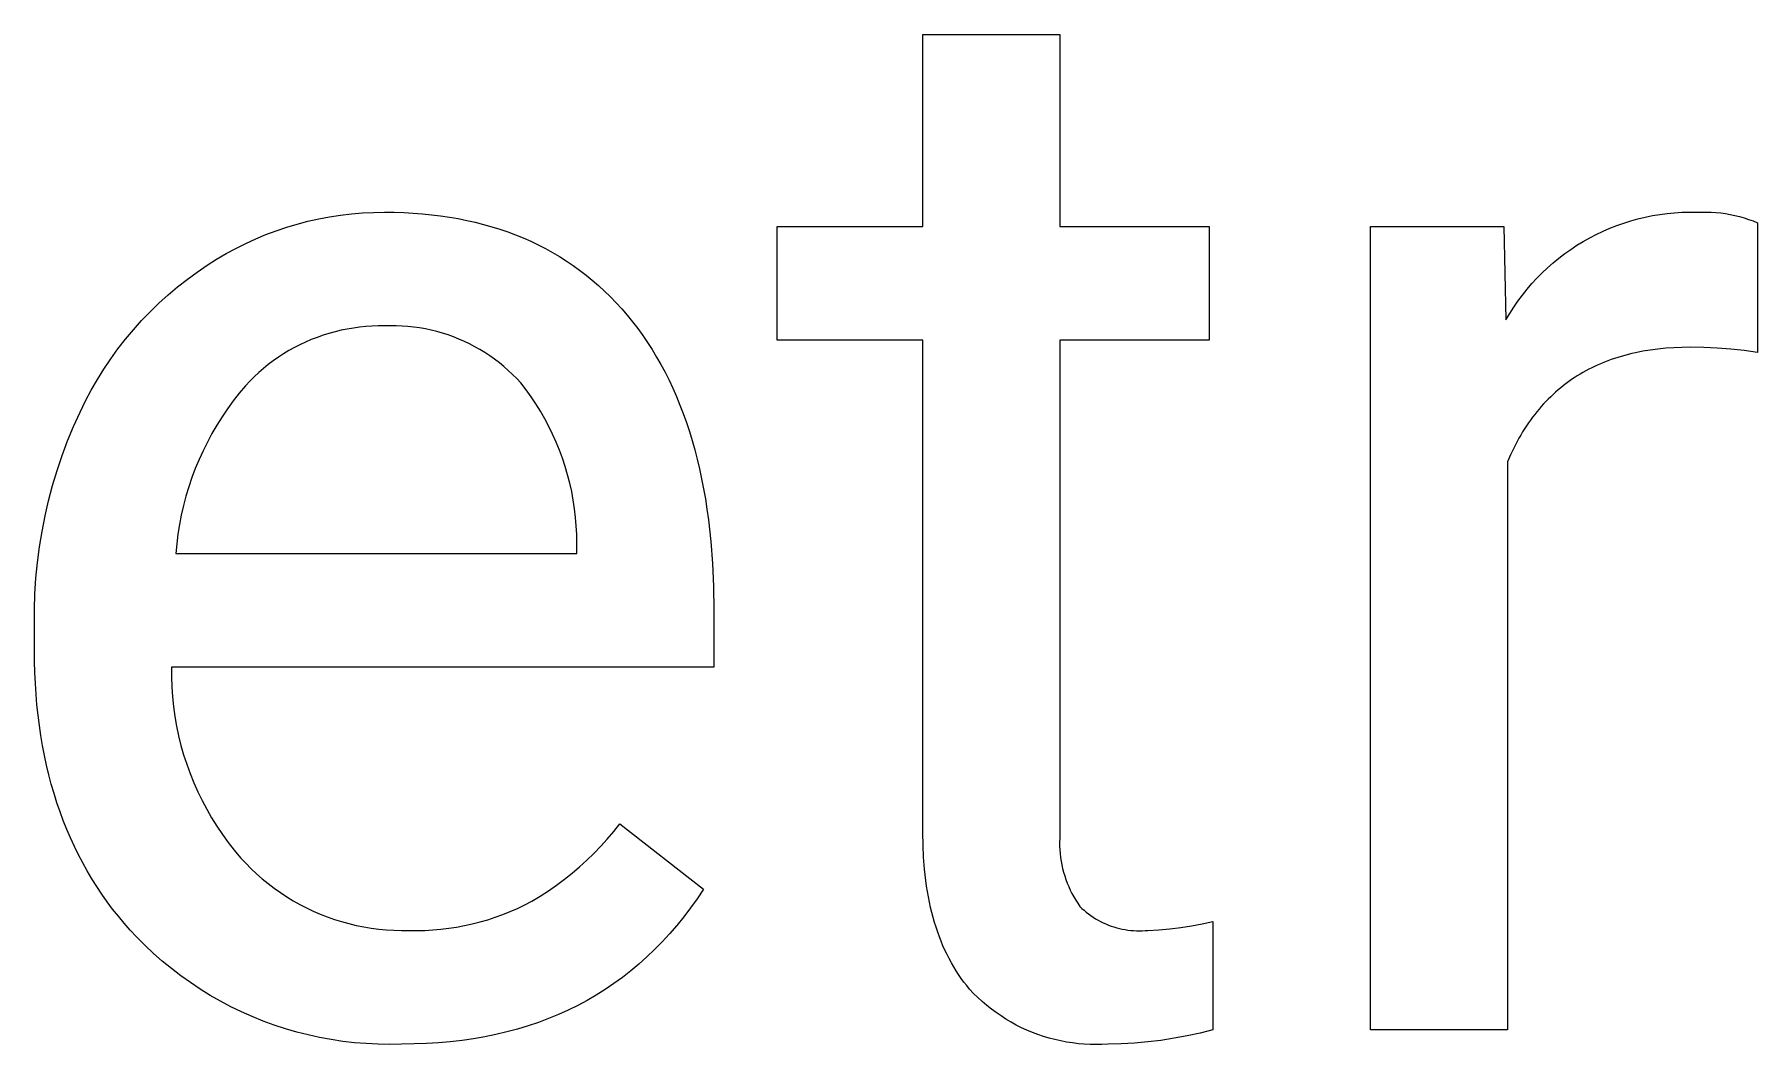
# Model space of a CAD drawing. Header units: millimetres. Extents: x -2163 to 4354, y -841 to 3711.
# Drawn here: x 4071.6 to 4146.1, y -265 to -221.4 of the extents above; entities that cross this region are included whole.
import ezdxf

# ---------------------------------------------------------------- set-up
doc = ezdxf.new("R2010")
doc.units = ezdxf.units.MM
doc.header["$MEASUREMENT"] = 0
doc.layers.add('Domyślny', color=7, linetype='Continuous', true_color=0x000000)

msp = doc.modelspace()

# ---------------------------------------------------------------- linework, layer by layer
at = {"layer": 'Domyślny'}
for p, q in [((4110.019, -229.648), (4110.019, -221.351)), ((4110.019, -221.351), (4115.934, -221.351)), ((4115.934, -221.351), (4115.934, -229.648)), ((4084.392, -229.232), (4084.863, -229.16)), ((4084.863, -229.16), (4085.337, -229.104)), ((4085.337, -229.104), (4085.811, -229.064)), ((4085.811, -229.064), (4086.288, -229.041)), ((4086.288, -229.041), (4086.764, -229.034)), ((4086.764, -229.034), (4087.183, -229.038)), ((4087.183, -229.038), (4087.596, -229.051)), ((4087.596, -229.051), (4088.003, -229.073)), ((4088.003, -229.073), (4088.404, -229.103)), ((4088.404, -229.103), (4088.799, -229.143)), ((4088.799, -229.143), (4089.188, -229.19)), ((4089.188, -229.19), (4089.572, -229.247)), ((4141.214, -229.247), (4141.528, -229.183)), ((4141.528, -229.183), (4141.845, -229.13)), ((4141.845, -229.13), (4142.163, -229.089)), ((4142.163, -229.089), (4142.482, -229.058)), ((4142.482, -229.058), (4142.802, -229.039)), ((4142.802, -229.039), (4143.122, -229.031)), ((4143.122, -229.031), (4143.443, -229.034)), ((4143.443, -229.034), (4143.649, -229.026)), ((4143.649, -229.026), (4143.856, -229.026)), ((4143.856, -229.026), (4144.062, -229.033)), ((4144.062, -229.033), (4144.268, -229.047)), ((4144.268, -229.047), (4144.474, -229.068)), ((4144.474, -229.068), (4144.678, -229.096)), ((4144.678, -229.096), (4144.881, -229.132)), ((4144.881, -229.132), (4145.083, -229.174)), ((4145.083, -229.174), (4145.284, -229.224)), ((4081.644, -230.004), (4082.09, -229.836)), ((4082.09, -229.836), (4082.541, -229.683)), ((4082.541, -229.683), (4082.998, -229.547)), ((4082.998, -229.547), (4083.459, -229.426)), ((4083.459, -229.426), (4083.924, -229.321)), ((4083.924, -229.321), (4084.392, -229.232)), ((4089.572, -229.247), (4089.949, -229.312)), ((4089.949, -229.312), (4090.321, -229.386)), ((4090.321, -229.386), (4090.687, -229.469)), ((4090.687, -229.469), (4091.047, -229.56)), ((4091.047, -229.56), (4091.401, -229.66)), ((4091.401, -229.66), (4091.749, -229.769)), ((4091.749, -229.769), (4092.091, -229.886)), ((4092.091, -229.886), (4092.428, -230.012)), ((4103.724, -234.565), (4103.724, -229.648)), ((4103.724, -229.648), (4110.019, -229.648)), ((4115.934, -229.648), (4122.388, -229.648)), ((4122.388, -229.648), (4122.388, -234.565)), ((4129.35, -264.374), (4129.35, -229.648)), ((4129.35, -229.648), (4135.103, -229.648)), ((4135.103, -229.648), (4135.199, -233.682)), ((4139.102, -229.992), (4139.392, -229.854)), ((4139.392, -229.854), (4139.686, -229.726)), ((4139.686, -229.726), (4139.985, -229.609)), ((4139.985, -229.609), (4140.287, -229.503)), ((4140.287, -229.503), (4140.593, -229.407)), ((4140.593, -229.407), (4140.902, -229.321)), ((4140.902, -229.321), (4141.214, -229.247)), ((4145.284, -229.224), (4145.482, -229.28)), ((4145.482, -229.28), (4145.679, -229.343)), ((4145.679, -229.343), (4145.873, -229.413)), ((4145.873, -229.413), (4146.065, -229.49)), ((4146.065, -229.49), (4146.065, -235.098)), ((4079.925, -230.826), (4080.344, -230.598)), ((4080.344, -230.598), (4080.77, -230.385)), ((4080.77, -230.385), (4081.204, -230.187)), ((4081.204, -230.187), (4081.644, -230.004)), ((4092.428, -230.012), (4092.758, -230.147)), ((4092.758, -230.147), (4093.083, -230.291)), ((4093.083, -230.291), (4093.402, -230.443)), ((4093.402, -230.443), (4093.715, -230.604)), ((4093.715, -230.604), (4094.022, -230.774)), ((4137.736, -230.826), (4137.997, -230.64)), ((4137.997, -230.64), (4138.265, -230.464)), ((4138.265, -230.464), (4138.539, -230.297)), ((4138.539, -230.297), (4138.818, -230.139)), ((4138.818, -230.139), (4139.102, -229.992)), ((4078.673, -231.623), (4079.113, -231.324)), ((4079.113, -231.324), (4079.515, -231.068)), ((4079.515, -231.068), (4079.925, -230.826)), ((4094.022, -230.774), (4094.323, -230.952)), ((4094.323, -230.952), (4094.618, -231.139)), ((4094.618, -231.139), (4094.908, -231.335)), ((4094.908, -231.335), (4095.191, -231.539)), ((4136.76, -231.657), (4136.993, -231.436)), ((4136.993, -231.436), (4137.233, -231.224)), ((4137.233, -231.224), (4137.481, -231.021)), ((4137.481, -231.021), (4137.736, -230.826)), ((4077.827, -232.266), (4078.244, -231.937)), ((4078.244, -231.937), (4078.673, -231.623)), ((4095.191, -231.539), (4095.469, -231.752)), ((4095.469, -231.752), (4095.741, -231.974)), ((4095.741, -231.974), (4096.007, -232.204)), ((4136.109, -232.364), (4136.317, -232.121)), ((4136.317, -232.121), (4136.535, -231.885)), ((4136.535, -231.885), (4136.76, -231.657)), ((4077.026, -232.965), (4077.42, -232.609)), ((4077.42, -232.609), (4077.827, -232.266)), ((4096.007, -232.204), (4096.267, -232.444)), ((4096.267, -232.444), (4096.521, -232.692)), ((4096.521, -232.692), (4096.77, -232.948)), ((4135.535, -233.136), (4135.717, -232.872)), ((4135.717, -232.872), (4135.908, -232.615)), ((4135.908, -232.615), (4136.109, -232.364)), ((4076.277, -233.718), (4076.645, -233.335)), ((4076.645, -233.335), (4077.026, -232.965)), ((4096.77, -232.948), (4097.012, -233.213)), ((4097.012, -233.213), (4097.249, -233.487)), ((4097.249, -233.487), (4097.479, -233.77)), ((4135.199, -233.682), (4135.362, -233.406)), ((4135.362, -233.406), (4135.535, -233.136)), ((4075.581, -234.522), (4075.922, -234.114)), ((4075.922, -234.114), (4076.277, -233.718)), ((4084.111, -234.354), (4083.857, -234.444)), ((4084.368, -234.273), (4084.111, -234.354)), ((4084.628, -234.201), (4084.368, -234.273)), ((4084.89, -234.138), (4084.628, -234.201)), ((4085.154, -234.084), (4084.89, -234.138)), ((4085.42, -234.039), (4085.154, -234.084)), ((4085.688, -234.003), (4085.42, -234.039)), ((4085.956, -233.976), (4085.688, -234.003)), ((4086.225, -233.959), (4085.956, -233.976)), ((4086.494, -233.95), (4086.225, -233.959)), ((4086.764, -233.951), (4086.494, -233.95)), ((4087.017, -233.943), (4086.764, -233.951)), ((4087.271, -233.945), (4087.017, -233.943)), ((4087.524, -233.954), (4087.271, -233.945)), ((4087.777, -233.973), (4087.524, -233.954)), ((4088.029, -234), (4087.777, -233.973)), ((4088.28, -234.035), (4088.029, -234)), ((4088.529, -234.079), (4088.28, -234.035)), ((4088.777, -234.132), (4088.529, -234.079)), ((4089.023, -234.193), (4088.777, -234.132)), ((4089.267, -234.262), (4089.023, -234.193)), ((4089.508, -234.34), (4089.267, -234.262)), ((4089.747, -234.425), (4089.508, -234.34)), ((4097.479, -233.77), (4097.701, -234.059)), ((4097.701, -234.059), (4097.917, -234.356)), ((4097.917, -234.356), (4098.125, -234.661)), ((4074.942, -235.371), (4075.254, -234.941)), ((4075.254, -234.941), (4075.581, -234.522)), ((4082.407, -235.157), (4082.181, -235.304)), ((4082.638, -235.018), (4082.407, -235.157)), ((4082.874, -234.887), (4082.638, -235.018)), ((4083.114, -234.763), (4082.874, -234.887)), ((4083.358, -234.648), (4083.114, -234.763)), ((4083.605, -234.542), (4083.358, -234.648)), ((4083.857, -234.444), (4083.605, -234.542)), ((4089.982, -234.519), (4089.747, -234.425)), ((4090.215, -234.621), (4089.982, -234.519)), ((4090.443, -234.73), (4090.215, -234.621)), ((4090.668, -234.847), (4090.443, -234.73)), ((4090.889, -234.972), (4090.668, -234.847)), ((4091.105, -235.104), (4090.889, -234.972)), ((4091.316, -235.244), (4091.105, -235.104)), ((4098.125, -234.661), (4098.325, -234.973)), ((4098.325, -234.973), (4098.519, -235.292)), ((4110.019, -234.565), (4103.724, -234.565)), ((4110.019, -255.851), (4110.019, -234.565)), ((4122.388, -234.565), (4115.934, -234.565)), ((4115.934, -234.565), (4115.934, -255.933)), ((4140.635, -235.145), (4140.481, -235.182)), ((4140.79, -235.11), (4140.635, -235.145)), ((4141.106, -235.047), (4140.79, -235.11)), ((4141.429, -234.994), (4141.106, -235.047)), ((4141.76, -234.95), (4141.429, -234.994)), ((4142.098, -234.916), (4141.76, -234.95)), ((4142.443, -234.892), (4142.098, -234.916)), ((4142.795, -234.878), (4142.443, -234.892)), ((4143.155, -234.873), (4142.795, -234.878)), ((4143.739, -234.879), (4143.155, -234.873)), ((4144.323, -234.905), (4143.739, -234.879)), ((4144.906, -234.95), (4144.323, -234.905)), ((4145.487, -235.015), (4144.906, -234.95)), ((4146.065, -235.098), (4145.487, -235.015)), ((4074.363, -236.263), (4074.645, -235.812)), ((4074.645, -235.812), (4074.942, -235.371)), ((4081.535, -235.791), (4081.331, -235.967)), ((4081.745, -235.621), (4081.535, -235.791)), ((4081.961, -235.459), (4081.745, -235.621)), ((4082.181, -235.304), (4081.961, -235.459)), ((4091.523, -235.39), (4091.316, -235.244)), ((4091.725, -235.544), (4091.523, -235.39)), ((4091.921, -235.704), (4091.725, -235.544)), ((4092.112, -235.871), (4091.921, -235.704)), ((4092.297, -236.044), (4092.112, -235.871)), ((4098.519, -235.292), (4098.705, -235.62)), ((4098.705, -235.62), (4098.884, -235.954)), ((4138.652, -235.89), (4138.524, -235.962)), ((4138.782, -235.821), (4138.652, -235.89)), ((4138.914, -235.755), (4138.782, -235.821)), ((4139.047, -235.691), (4138.914, -235.755)), ((4139.182, -235.629), (4139.047, -235.691)), ((4139.319, -235.57), (4139.182, -235.629)), ((4139.458, -235.513), (4139.319, -235.57)), ((4139.599, -235.458), (4139.458, -235.513)), ((4139.741, -235.406), (4139.599, -235.458)), ((4139.886, -235.357), (4139.741, -235.406)), ((4140.032, -235.309), (4139.886, -235.357)), ((4140.18, -235.265), (4140.032, -235.309)), ((4140.329, -235.222), (4140.18, -235.265)), ((4140.481, -235.182), (4140.329, -235.222)), ((4074.098, -236.723), (4074.363, -236.263)), ((4080.757, -236.537), (4080.488, -236.859)), ((4080.942, -236.34), (4080.757, -236.537)), ((4081.134, -236.15), (4080.942, -236.34)), ((4081.331, -235.967), (4081.134, -236.15)), ((4092.476, -236.224), (4092.297, -236.044)), ((4092.649, -236.409), (4092.476, -236.224)), ((4092.877, -236.706), (4092.649, -236.409)), ((4098.884, -235.954), (4099.056, -236.296)), ((4099.056, -236.296), (4099.22, -236.646)), ((4099.22, -236.646), (4099.377, -237.003)), ((4137.567, -236.62), (4137.455, -236.713)), ((4137.68, -236.529), (4137.567, -236.62)), ((4137.795, -236.441), (4137.68, -236.529)), ((4137.912, -236.355), (4137.795, -236.441)), ((4138.031, -236.271), (4137.912, -236.355)), ((4138.152, -236.19), (4138.031, -236.271)), ((4138.274, -236.112), (4138.152, -236.19)), ((4138.398, -236.035), (4138.274, -236.112)), ((4138.524, -235.962), (4138.398, -236.035)), ((4073.615, -237.67), (4073.848, -237.192)), ((4073.848, -237.192), (4074.098, -236.723)), ((4080.23, -237.191), (4079.983, -237.53)), ((4080.488, -236.859), (4080.23, -237.191)), ((4093.095, -237.01), (4092.877, -236.706)), ((4093.303, -237.321), (4093.095, -237.01)), ((4093.501, -237.639), (4093.303, -237.321)), ((4099.377, -237.003), (4099.526, -237.367)), ((4099.526, -237.367), (4099.669, -237.74)), ((4136.825, -237.323), (4136.726, -237.433)), ((4136.925, -237.215), (4136.825, -237.323)), ((4137.028, -237.11), (4136.925, -237.215)), ((4137.132, -237.007), (4137.028, -237.11)), ((4137.238, -236.906), (4137.132, -237.007)), ((4137.346, -236.808), (4137.238, -236.906)), ((4137.455, -236.713), (4137.346, -236.808)), ((4073.337, -238.289), (4073.615, -237.67)), ((4079.748, -237.878), (4079.525, -238.234)), ((4079.983, -237.53), (4079.748, -237.878)), ((4093.687, -237.964), (4093.501, -237.639)), ((4093.863, -238.294), (4093.687, -237.964)), ((4099.669, -237.74), (4099.804, -238.119)), ((4099.804, -238.119), (4099.932, -238.506)), ((4136.26, -238.019), (4136.172, -238.144)), ((4136.349, -237.897), (4136.26, -238.019)), ((4136.441, -237.777), (4136.349, -237.897)), ((4136.534, -237.66), (4136.441, -237.777)), ((4136.629, -237.545), (4136.534, -237.66)), ((4136.726, -237.433), (4136.629, -237.545)), ((4073.079, -238.917), (4073.337, -238.289)), ((4079.313, -238.597), (4079.114, -238.967)), ((4079.525, -238.234), (4079.313, -238.597)), ((4094.027, -238.631), (4093.863, -238.294)), ((4094.18, -238.972), (4094.027, -238.631)), ((4099.932, -238.506), (4100.052, -238.901)), ((4135.761, -238.803), (4135.684, -238.942)), ((4135.839, -238.667), (4135.761, -238.803)), ((4135.92, -238.532), (4135.839, -238.667)), ((4136.002, -238.4), (4135.92, -238.532)), ((4136.086, -238.271), (4136.002, -238.4)), ((4136.172, -238.144), (4136.086, -238.271)), ((4072.626, -240.196), (4072.842, -239.553)), ((4072.842, -239.553), (4073.079, -238.917)), ((4078.928, -239.343), (4078.754, -239.726)), ((4079.114, -238.967), (4078.928, -239.343)), ((4094.321, -239.319), (4094.18, -238.972)), ((4094.451, -239.67), (4094.321, -239.319)), ((4100.052, -238.901), (4100.165, -239.303)), ((4100.165, -239.303), (4100.271, -239.712)), ((4135.395, -239.523), (4135.261, -239.828)), ((4135.536, -239.228), (4135.395, -239.523)), ((4135.684, -238.942), (4135.536, -239.228)), ((4072.431, -240.846), (4072.626, -240.196)), ((4078.593, -240.114), (4078.445, -240.507)), ((4078.754, -239.726), (4078.593, -240.114)), ((4094.569, -240.025), (4094.451, -239.67)), ((4094.674, -240.384), (4094.569, -240.025)), ((4100.271, -239.712), (4100.37, -240.129)), ((4100.37, -240.129), (4100.461, -240.554)), ((4135.261, -239.828), (4135.261, -264.374)), ((4072.257, -241.502), (4072.431, -240.846)), ((4078.311, -240.905), (4078.19, -241.307)), ((4078.445, -240.507), (4078.311, -240.905)), ((4094.768, -240.747), (4094.674, -240.384)), ((4094.849, -241.112), (4094.768, -240.747)), ((4100.461, -240.554), (4100.545, -240.986)), ((4100.545, -240.986), (4100.622, -241.426)), ((4072.105, -242.163), (4072.257, -241.502)), ((4078.082, -241.713), (4077.988, -242.122)), ((4078.19, -241.307), (4078.082, -241.713)), ((4094.918, -241.48), (4094.849, -241.112)), ((4094.975, -241.85), (4094.918, -241.48)), ((4095.019, -242.222), (4094.975, -241.85)), ((4100.622, -241.426), (4100.691, -241.873)), ((4071.974, -242.829), (4072.105, -242.163)), ((4077.908, -242.535), (4077.842, -242.95)), ((4077.988, -242.122), (4077.908, -242.535)), ((4095.05, -242.595), (4095.019, -242.222)), ((4095.069, -242.969), (4095.05, -242.595)), ((4100.691, -241.873), (4100.753, -242.327)), ((4100.753, -242.327), (4100.855, -243.259)), ((4071.865, -243.499), (4071.974, -242.829)), ((4077.842, -242.95), (4077.79, -243.366)), ((4095.076, -243.343), (4095.069, -242.969)), ((4095.076, -243.785), (4095.076, -243.343)), ((4100.855, -243.259), (4100.928, -244.22)), ((4071.777, -244.172), (4071.865, -243.499)), ((4077.79, -243.366), (4077.751, -243.785)), ((4077.751, -243.785), (4095.076, -243.785)), ((4071.712, -244.847), (4071.777, -244.172)), ((4100.928, -244.22), (4100.972, -245.212)), ((4071.648, -246.203), (4071.669, -245.525)), ((4071.669, -245.525), (4071.712, -244.847)), ((4100.972, -245.212), (4100.987, -246.233)), ((4071.648, -246.882), (4071.648, -246.203)), ((4100.987, -246.233), (4100.987, -248.702)), ((4071.648, -247.972), (4071.648, -246.882)), ((4071.653, -248.453), (4071.648, -247.972)), ((4071.666, -248.929), (4071.653, -248.453)), ((4071.687, -249.398), (4071.666, -248.929)), ((4100.987, -248.702), (4077.559, -248.702)), ((4077.559, -248.702), (4077.559, -249.128)), ((4077.559, -249.128), (4077.574, -249.554)), ((4071.717, -249.862), (4071.687, -249.398)), ((4071.756, -250.319), (4071.717, -249.862)), ((4077.574, -249.554), (4077.604, -249.98)), ((4077.604, -249.98), (4077.648, -250.404)), ((4071.803, -250.77), (4071.756, -250.319)), ((4071.859, -251.215), (4071.803, -250.77)), ((4077.648, -250.404), (4077.707, -250.827)), ((4071.924, -251.654), (4071.859, -251.215)), ((4077.707, -250.827), (4077.781, -251.247)), ((4077.781, -251.247), (4077.87, -251.664)), ((4071.997, -252.087), (4071.924, -251.654)), ((4072.079, -252.513), (4071.997, -252.087)), ((4077.87, -251.664), (4077.973, -252.078)), ((4077.973, -252.078), (4078.09, -252.488)), ((4072.17, -252.934), (4072.079, -252.513)), ((4072.269, -253.348), (4072.17, -252.934)), ((4078.09, -252.488), (4078.222, -252.894)), ((4078.222, -252.894), (4078.367, -253.295)), ((4072.376, -253.757), (4072.269, -253.348)), ((4072.493, -254.159), (4072.376, -253.757)), ((4078.367, -253.295), (4078.527, -253.69)), ((4078.527, -253.69), (4078.7, -254.08)), ((4072.617, -254.555), (4072.493, -254.159)), ((4078.7, -254.08), (4078.887, -254.463)), ((4078.887, -254.463), (4079.087, -254.84)), ((4072.751, -254.946), (4072.617, -254.555)), ((4072.893, -255.33), (4072.751, -254.946)), ((4079.087, -254.84), (4079.3, -255.21)), ((4079.3, -255.21), (4079.526, -255.572)), ((4073.044, -255.707), (4072.893, -255.33)), ((4073.203, -256.079), (4073.044, -255.707)), ((4079.526, -255.572), (4079.764, -255.925)), ((4079.764, -255.925), (4080.014, -256.271)), ((4096.389, -256.126), (4096.664, -255.804)), ((4096.664, -255.804), (4096.929, -255.472)), ((4096.929, -255.472), (4100.54, -258.291)), ((4110.026, -256.391), (4110.019, -255.851)), ((4115.934, -255.933), (4115.925, -256.097)), ((4073.371, -256.445), (4073.203, -256.079)), ((4073.548, -256.805), (4073.371, -256.445)), ((4080.014, -256.271), (4080.277, -256.607)), ((4080.277, -256.607), (4080.551, -256.934)), ((4095.808, -256.745), (4096.104, -256.44)), ((4096.104, -256.44), (4096.389, -256.126)), ((4110.05, -256.915), (4110.026, -256.391)), ((4115.925, -256.097), (4115.921, -256.261)), ((4115.921, -256.261), (4115.923, -256.426)), ((4115.923, -256.426), (4115.931, -256.59)), ((4115.931, -256.59), (4115.944, -256.753)), ((4073.733, -257.158), (4073.548, -256.805)), ((4073.927, -257.505), (4073.733, -257.158)), ((4080.551, -256.934), (4080.773, -257.174)), ((4080.773, -257.174), (4081.003, -257.406)), ((4081.003, -257.406), (4081.241, -257.63)), ((4094.866, -257.6), (4095.189, -257.325)), ((4095.189, -257.325), (4095.503, -257.04)), ((4095.503, -257.04), (4095.808, -256.745)), ((4110.089, -257.423), (4110.05, -256.915)), ((4110.115, -257.671), (4110.089, -257.423)), ((4115.944, -256.753), (4115.963, -256.917)), ((4115.963, -256.917), (4115.988, -257.079)), ((4115.988, -257.079), (4116.018, -257.241)), ((4116.018, -257.241), (4116.054, -257.401)), ((4116.054, -257.401), (4116.095, -257.56)), ((4074.129, -257.847), (4073.927, -257.505)), ((4074.34, -258.182), (4074.129, -257.847)), ((4074.56, -258.511), (4074.34, -258.182)), ((4081.241, -257.63), (4081.487, -257.846)), ((4081.487, -257.846), (4081.74, -258.053)), ((4081.74, -258.053), (4082, -258.251)), ((4093.845, -258.36), (4094.193, -258.118)), ((4094.193, -258.118), (4094.534, -257.864)), ((4094.534, -257.864), (4094.866, -257.6)), ((4110.145, -257.916), (4110.115, -257.671)), ((4110.178, -258.156), (4110.145, -257.916)), ((4110.215, -258.393), (4110.178, -258.156)), ((4116.095, -257.56), (4116.141, -257.718)), ((4116.141, -257.718), (4116.194, -257.874)), ((4116.194, -257.874), (4116.251, -258.027)), ((4116.251, -258.027), (4116.314, -258.179)), ((4116.314, -258.179), (4116.382, -258.329)), ((4074.788, -258.834), (4074.56, -258.511)), ((4075.025, -259.151), (4074.788, -258.834)), ((4082, -258.251), (4082.267, -258.44)), ((4082.267, -258.44), (4082.54, -258.619)), ((4082.54, -258.619), (4082.819, -258.789)), ((4082.819, -258.789), (4083.104, -258.949)), ((4083.104, -258.949), (4083.394, -259.099)), ((4092.51, -259.121), (4092.821, -258.971)), ((4092.821, -258.971), (4093.126, -258.811)), ((4093.126, -258.811), (4093.489, -258.592)), ((4093.489, -258.592), (4093.845, -258.36)), ((4100.264, -258.703), (4099.98, -259.102)), ((4100.54, -258.291), (4100.264, -258.703)), ((4110.257, -258.626), (4110.215, -258.393)), ((4110.302, -258.854), (4110.257, -258.626)), ((4110.351, -259.079), (4110.302, -258.854)), ((4116.382, -258.329), (4116.455, -258.476)), ((4116.455, -258.476), (4116.533, -258.621)), ((4116.533, -258.621), (4116.616, -258.763)), ((4116.616, -258.763), (4116.704, -258.901)), ((4116.704, -258.901), (4116.796, -259.037)), ((4075.271, -259.462), (4075.025, -259.151)), ((4075.525, -259.767), (4075.271, -259.462)), ((4083.394, -259.099), (4083.69, -259.239)), ((4083.69, -259.239), (4083.99, -259.368)), ((4083.99, -259.368), (4084.294, -259.487)), ((4084.294, -259.487), (4084.603, -259.596)), ((4084.603, -259.596), (4084.915, -259.694)), ((4084.915, -259.694), (4085.23, -259.78)), ((4090.557, -259.795), (4090.891, -259.71)), ((4090.891, -259.71), (4091.223, -259.613)), ((4091.223, -259.613), (4091.55, -259.506)), ((4091.55, -259.506), (4091.874, -259.388)), ((4091.874, -259.388), (4092.194, -259.26)), ((4092.194, -259.26), (4092.51, -259.121)), ((4099.687, -259.488), (4099.386, -259.86)), ((4099.98, -259.102), (4099.687, -259.488)), ((4110.404, -259.3), (4110.351, -259.079)), ((4110.461, -259.517), (4110.404, -259.3)), ((4110.522, -259.73), (4110.461, -259.517)), ((4116.796, -259.037), (4116.886, -259.123)), ((4116.886, -259.123), (4116.978, -259.205)), ((4116.978, -259.205), (4117.073, -259.285)), ((4117.073, -259.285), (4117.171, -259.361)), ((4117.171, -259.361), (4117.271, -259.434)), ((4117.271, -259.434), (4117.374, -259.503)), ((4117.374, -259.503), (4117.479, -259.569)), ((4117.479, -259.569), (4117.586, -259.631)), ((4117.586, -259.631), (4117.695, -259.689)), ((4117.695, -259.689), (4117.807, -259.744)), ((4122.084, -259.794), (4122.546, -259.693)), ((4122.546, -259.693), (4122.546, -264.365)), ((4075.787, -260.065), (4075.525, -259.767)), ((4076.059, -260.358), (4075.787, -260.065)), ((4076.417, -260.719), (4076.059, -260.358)), ((4085.23, -259.78), (4085.548, -259.856)), ((4085.548, -259.856), (4085.868, -259.921)), ((4085.868, -259.921), (4086.191, -259.974)), ((4086.191, -259.974), (4086.515, -260.016)), ((4086.515, -260.016), (4086.841, -260.047)), ((4086.841, -260.047), (4087.167, -260.067)), ((4087.167, -260.067), (4087.494, -260.075)), ((4087.494, -260.075), (4087.82, -260.072)), ((4087.82, -260.072), (4088.165, -260.077)), ((4088.165, -260.077), (4088.51, -260.071)), ((4088.51, -260.071), (4088.854, -260.053)), ((4088.854, -260.053), (4089.198, -260.024)), ((4089.198, -260.024), (4089.541, -259.984)), ((4089.541, -259.984), (4089.881, -259.932)), ((4089.881, -259.932), (4090.221, -259.869)), ((4090.221, -259.869), (4090.557, -259.795)), ((4099.076, -260.22), (4098.758, -260.567)), ((4099.386, -259.86), (4099.076, -260.22)), ((4110.587, -259.94), (4110.522, -259.73)), ((4110.656, -260.145), (4110.587, -259.94)), ((4110.729, -260.346), (4110.656, -260.145)), ((4110.805, -260.544), (4110.729, -260.346)), ((4117.807, -259.744), (4117.92, -259.795)), ((4117.92, -259.795), (4118.034, -259.842)), ((4118.034, -259.842), (4118.15, -259.885)), ((4118.15, -259.885), (4118.268, -259.924)), ((4118.268, -259.924), (4118.387, -259.96)), ((4118.387, -259.96), (4118.507, -259.991)), ((4118.507, -259.991), (4118.628, -260.017)), ((4118.628, -260.017), (4118.749, -260.04)), ((4118.749, -260.04), (4118.872, -260.059)), ((4118.872, -260.059), (4118.995, -260.073)), ((4118.995, -260.073), (4119.118, -260.084)), ((4119.118, -260.084), (4119.242, -260.09)), ((4119.242, -260.09), (4119.366, -260.092)), ((4119.366, -260.092), (4119.49, -260.089)), ((4119.49, -260.089), (4119.614, -260.083)), ((4119.614, -260.083), (4119.737, -260.072)), ((4119.737, -260.072), (4120.21, -260.047)), ((4120.21, -260.047), (4120.681, -260.007)), ((4120.681, -260.007), (4121.151, -259.951)), ((4121.151, -259.951), (4121.619, -259.88)), ((4121.619, -259.88), (4122.084, -259.794)), ((4076.788, -261.067), (4076.417, -260.719)), ((4077.169, -261.404), (4076.788, -261.067)), ((4098.431, -260.901), (4098.096, -261.221)), ((4098.758, -260.567), (4098.431, -260.901)), ((4110.886, -260.738), (4110.805, -260.544)), ((4110.971, -260.927), (4110.886, -260.738)), ((4111.059, -261.113), (4110.971, -260.927)), ((4111.152, -261.295), (4111.059, -261.113)), ((4077.563, -261.727), (4077.169, -261.404)), ((4077.966, -262.036), (4077.563, -261.727)), ((4097.4, -261.823), (4097.039, -262.104)), ((4097.752, -261.528), (4097.4, -261.823)), ((4098.096, -261.221), (4097.752, -261.528)), ((4111.248, -261.473), (4111.152, -261.295)), ((4111.348, -261.647), (4111.248, -261.473)), ((4111.453, -261.817), (4111.348, -261.647)), ((4111.561, -261.984), (4111.453, -261.817)), ((4078.38, -262.332), (4077.966, -262.036)), ((4078.804, -262.614), (4078.38, -262.332)), ((4079.237, -262.881), (4078.804, -262.614)), ((4096.292, -262.627), (4095.906, -262.869)), ((4096.67, -262.372), (4096.292, -262.627)), ((4097.039, -262.104), (4096.67, -262.372)), ((4111.673, -262.146), (4111.561, -261.984)), ((4111.789, -262.304), (4111.673, -262.146)), ((4111.909, -262.459), (4111.789, -262.304)), ((4112.033, -262.61), (4111.909, -262.459)), ((4112.209, -262.795), (4112.033, -262.61)), ((4079.678, -263.133), (4079.237, -262.881)), ((4080.128, -263.371), (4079.678, -263.133)), ((4080.586, -263.593), (4080.128, -263.371)), ((4095.108, -263.314), (4094.697, -263.517)), ((4095.511, -263.098), (4095.108, -263.314)), ((4095.906, -262.869), (4095.511, -263.098)), ((4112.392, -262.975), (4112.209, -262.795)), ((4112.58, -263.148), (4112.392, -262.975)), ((4112.775, -263.314), (4112.58, -263.148)), ((4112.975, -263.474), (4112.775, -263.314)), ((4081.051, -263.8), (4080.586, -263.593)), ((4081.522, -263.991), (4081.051, -263.8)), ((4082, -264.165), (4081.522, -263.991)), ((4082.484, -264.324), (4082, -264.165)), ((4093.411, -264.047), (4092.965, -264.197)), ((4093.848, -263.883), (4093.411, -264.047)), ((4094.276, -263.707), (4093.848, -263.883)), ((4094.697, -263.517), (4094.276, -263.707)), ((4113.18, -263.626), (4112.975, -263.474)), ((4113.391, -263.772), (4113.18, -263.626)), ((4113.606, -263.91), (4113.391, -263.772)), ((4113.826, -264.04), (4113.606, -263.91)), ((4114.051, -264.163), (4113.826, -264.04)), ((4114.28, -264.278), (4114.051, -264.163)), ((4082.972, -264.466), (4082.484, -264.324)), ((4083.465, -264.592), (4082.972, -264.466)), ((4083.962, -264.701), (4083.465, -264.592)), ((4084.462, -264.793), (4083.962, -264.701)), ((4084.966, -264.869), (4084.462, -264.793)), ((4085.471, -264.927), (4084.966, -264.869)), ((4089.608, -264.884), (4089.095, -264.93)), ((4090.113, -264.825), (4089.608, -264.884)), ((4090.61, -264.753), (4090.113, -264.825)), ((4091.098, -264.668), (4090.61, -264.753)), ((4091.577, -264.57), (4091.098, -264.668)), ((4092.049, -264.459), (4091.577, -264.57)), ((4092.511, -264.335), (4092.049, -264.459)), ((4092.965, -264.197), (4092.511, -264.335)), ((4114.512, -264.385), (4114.28, -264.278)), ((4114.748, -264.483), (4114.512, -264.385)), ((4114.988, -264.574), (4114.748, -264.483)), ((4115.23, -264.656), (4114.988, -264.574)), ((4115.475, -264.73), (4115.23, -264.656)), ((4115.723, -264.795), (4115.475, -264.73)), ((4115.972, -264.852), (4115.723, -264.795)), ((4116.224, -264.9), (4115.972, -264.852)), ((4116.477, -264.939), (4116.224, -264.9)), ((4119.728, -264.895), (4119.156, -264.945)), ((4120.298, -264.826), (4119.728, -264.895)), ((4120.865, -264.738), (4120.298, -264.826)), ((4121.43, -264.632), (4120.865, -264.738)), ((4121.99, -264.508), (4121.43, -264.632)), ((4122.546, -264.365), (4121.99, -264.508)), ((4135.261, -264.374), (4129.35, -264.374)), ((4085.978, -264.968), (4085.471, -264.927)), ((4086.486, -264.992), (4085.978, -264.968)), ((4086.995, -264.999), (4086.486, -264.992)), ((4087.504, -264.989), (4086.995, -264.999)), ((4088.043, -264.982), (4087.504, -264.989)), ((4088.573, -264.963), (4088.043, -264.982)), ((4089.095, -264.93), (4088.573, -264.963)), ((4116.731, -264.969), (4116.477, -264.939)), ((4116.986, -264.991), (4116.731, -264.969)), ((4117.241, -265.004), (4116.986, -264.991)), ((4117.497, -265.008), (4117.241, -265.004)), ((4117.753, -265.003), (4117.497, -265.008)), ((4118.009, -264.989), (4117.753, -265.003)), ((4118.583, -264.976), (4118.009, -264.989)), ((4119.156, -264.945), (4118.583, -264.976))]:
    msp.add_line(p, q, dxfattribs=at)

doc.saveas('drawing.dxf')
